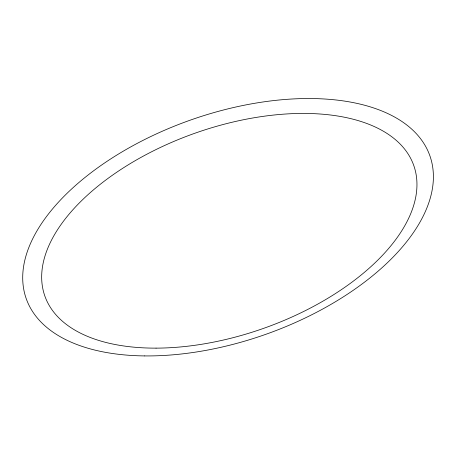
<?xml version="1.0" encoding="UTF-8"?>
<svg xmlns="http://www.w3.org/2000/svg" width="455" height="455" viewBox="0 0 455 455"><rect width="100%" height="100%" fill="white"/><g stroke="black" fill="none" stroke-linecap="round" stroke-linejoin="round"><path stroke-width="0.68" d="M144.736 355.918A214.095 113.551 -19.5 0 0 432.25 164.528A214.095 113.551 -19.5 0 0 107.181 161.235A214.095 113.551 -19.5 0 0 144.736 355.918M156.048 348.132A195.667 103.433 -19.5 0 0 415.551 171.683A195.667 103.433 -19.5 0 0 116.332 172.519A195.667 103.433 -19.5 0 0 156.048 348.132"/></g></svg>
